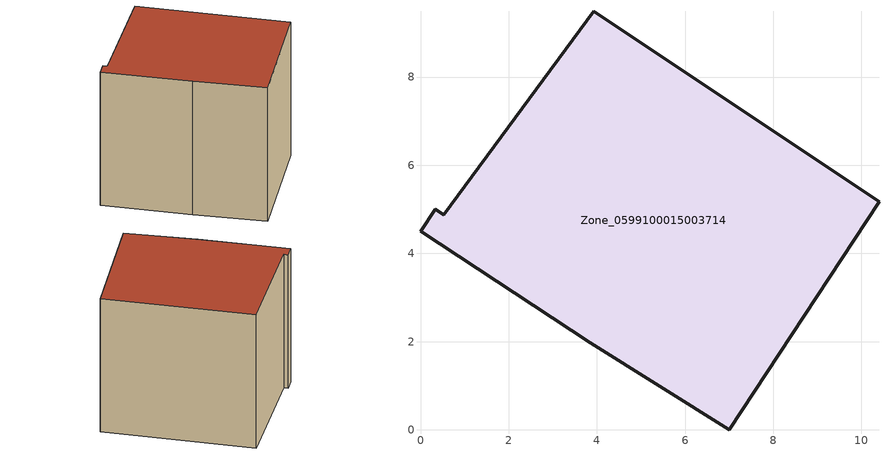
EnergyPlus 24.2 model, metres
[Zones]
Zone_0599100015003714
 floor ground (C_G): 0.52,4.88 3.93,9.49 10.4,5.17 7,0 3.85,1.97 0,4.5 0.34,5.01 z0.86
 wall outside (C_F): 0,4.5 3.85,1.97 7,0 10.4,5.17 3.93,9.49 0.52,4.88 0.34,5.01 0,4.5 z0.86:8.54
 roof outside (C_R): 3.93,9.49 0.52,4.88 0.34,5.01 0,4.5 3.85,1.97 7,0 10.4,5.17 z8.54
[BUILDING]
Pand.0599100015003714: North Axis=0; Terrain=City; Loads Convergence Tolerance Value=0.04; Temperature Convergence Tolerance Value=0.4; Solar Distribution=FullExterior; Maximum Number of Warmup Days=25; Minimum Number of Warmup Days=1
[Site:Location]
Rotterdam.The.Hague.AP_ZH_NLD Design_Conditions: Latitude=51.96; Longitude=4.45; Time Zone=1; Elevation=-4.5
[SITE:GROUNDTEMPERATURE:BUILDINGSURFACE]
18, 18, 18, 18, 18, 18, 18, 18, 18, 18, 18, 18
[MATERIAL] Thermal Absorptance=0.9; Solar Absorptance=0.7; Visible Absorptance=0.7
Name | Roughness | Thickness | Conductivity | Density | Specific Heat
G.TI.1965-1974 | MediumSmooth | 0.15 | 0.882353 | 540 | 1210
F.TI.1965-1974 | Rough | 0.3 | 0.697674 | 1920 | 840
R.TI.1965-1974 | MediumRough | 0.2 | 0.232558 | 1500 | 1000
[CONSTRUCTION]
C_G: G.TI.1965-1974
C_F: F.TI.1965-1974
C_R: R.TI.1965-1974
[ZONE]
Zone_0599100015003714: Type=1; Multiplier=1; Ceiling Height=Autocalculate; Volume=Autocalculate; Floor Area=autocalculate; Part of Total Floor Area=Yes
[ZONEINFILTRATION:DESIGNFLOWRATE]
Infil_Zone_0599100015003714: Zone or ZoneList or Space or SpaceList=Zone_0599100015003714; Schedule=AlwaysOn; Design Flow Rate Calculation Method=Flow/Area; Flow Rate per Floor Area=0.003; Constant Term Coefficient=1; Temperature Term Coefficient=0; Velocity Term Coefficient=0; Velocity Squared Term Coefficient=0
[HVACTEMPLATE:ZONE:IDEALLOADSAIRSYSTEM]
Zone_0599100015003714: Maximum Heating Supply Air Temperature=50; Minimum Cooling Supply Air Temperature=13; Maximum Heating Supply Air Humidity Ratio=0.0156; Minimum Cooling Supply Air Humidity Ratio=0.0077; Heating Limit=NoLimit; Cooling Limit=NoLimit; Dehumidification Control Type=ConstantSensibleHeatRatio; Cooling Sensible Heat Ratio=0.7; Dehumidification Setpoint=60; Humidification Control Type=None; Humidification Setpoint=30; Outdoor Air Method=None; Outdoor Air Flow Rate per Person=0.00944; Outdoor Air Flow Rate per Zone Floor Area=0; Outdoor Air Flow Rate per Zone=0; Demand Controlled Ventilation Type=None; Outdoor Air Economizer Type=NoEconomizer; Heat Recovery Type=None; Sensible Heat Recovery Effectiveness=0.7; Latent Heat Recovery Effectiveness=0.65
[ZONECONTROL:THERMOSTAT]
ThermostatControl_Zone_0599100015003714: Zone or ZoneList=Zone_0599100015003714; Control Type Schedule=DualSetpointControlType; Control 1=Thermostat_Zone_0599100015003714; Temperature Difference Between Cutout And Setpoint=0
[THERMOSTATSETPOINT:DUALSETPOINT]
Thermostat_Zone_0599100015003714: Heating Setpoint Temperature Schedule=HeatingSetpoint_Zone_0599100015003714; Cooling Setpoint Temperature Schedule=CoolingSetpoint_Zone_0599100015003714
[SCHEDULE:COMPACT]
HeatingSetpoint_Zone_0599100015003714: Through: 12/31, For: AllDays, Until: 24:00, 21
CoolingSetpoint_Zone_0599100015003714: Through: 12/31, For: AllDays, Until: 24:00, 24
DualSetpointControlType: Through: 12/31, For: AllDays, Until: 24:00, 4
AlwaysOn: Through: 12/31, For: AllDays, Until: 24:00, 1
